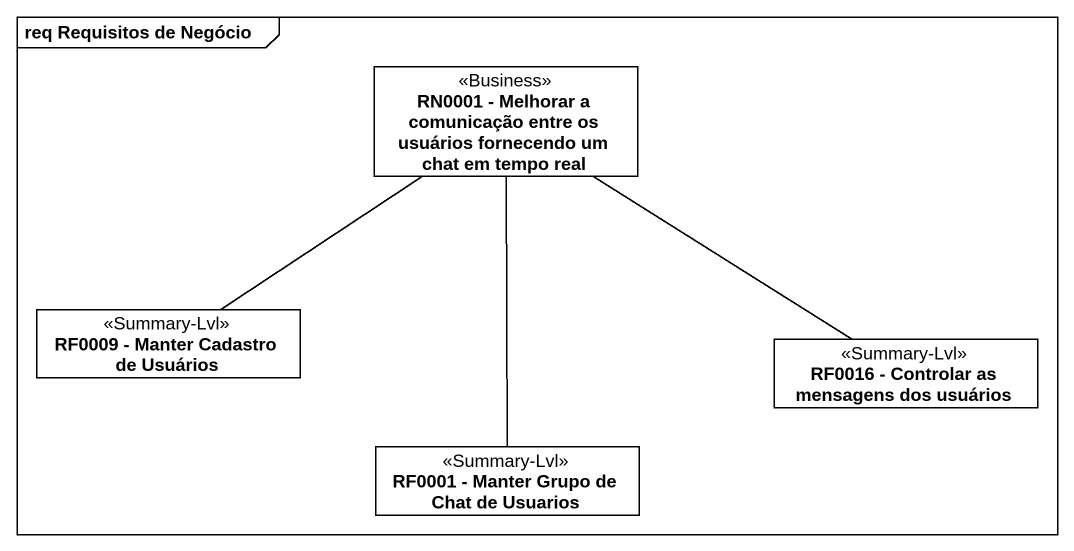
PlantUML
@startuml
mainframe req Requisitos de Negócio
hide circle
hide empty members
class "RN0001 - Melhorar a comunicação entre os usuários fornecendo um chat em tempo real" as RN0001_Melhorar_a <<Business>>
class "RF0009 - Manter Cadastro de Usuários" as RF0009_Manter_Cadastro_de <<Summary-Lvl>>
class "RF0016 - Controlar as mensagens dos usuários" as RF0016_Controlar_as <<Summary-Lvl>>
class "RF0001 - Manter Grupo de Chat de Usuarios" as RF0001_Manter_Grupo_de_Chat <<Summary-Lvl>>
RF0009_Manter_Cadastro_de -up- RN0001_Melhorar_a
RF0016_Controlar_as -up- RN0001_Melhorar_a
RF0001_Manter_Grupo_de_Chat -up- RN0001_Melhorar_a
@enduml
